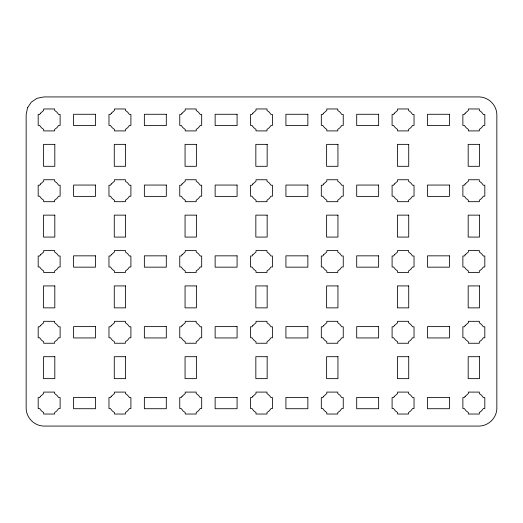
<?xml version="1.0" encoding="UTF-8"?>
<svg xmlns="http://www.w3.org/2000/svg" width="523" height="523" viewBox="0 0 523 523"><rect width="100%" height="100%" fill="white"/><g stroke="black" fill="none" stroke-linecap="round" stroke-linejoin="round"><path stroke-width="0.78" d="M27.542 107.738L26.15 114.629L26.15 408.371C26.34 417.89 34.328 425.879 43.847 426.068L479.153 426.068C488.672 425.879 496.66 417.89 496.85 408.371L496.85 114.629C496.66 105.11 488.672 97.121 479.153 96.932L43.847 96.932L36.956 98.324L31.334 102.116L27.542 107.738M40.454 113.256L39.65 114.452L38.186 114.452L38.186 125.422L39.65 125.422L41.395 127.69L43.671 129.436L43.671 130.907L54.64 130.907L54.64 129.436L56.909 127.69L58.654 125.422L60.125 125.422L60.125 114.452L58.654 114.452L56.909 112.177L54.64 110.431L54.64 108.967L43.671 108.967L43.671 110.431L40.454 113.256M40.454 184.037L39.65 185.234L38.186 185.234L38.186 196.203L39.65 196.203L41.395 198.479L43.671 200.224L43.671 201.688L54.64 201.688L54.64 200.224L56.909 198.479L58.654 196.203L60.125 196.203L60.125 185.234L58.654 185.234L56.909 182.958L54.64 181.213L54.64 179.749L43.671 179.749L43.671 181.213L40.454 184.037M111.236 113.256L110.431 114.452L108.967 114.452L108.967 125.422L110.431 125.422L112.177 127.69L114.452 129.436L114.452 130.907L125.422 130.907L125.422 129.436L127.69 127.69L129.436 125.422L130.907 125.422L130.907 114.452L129.436 114.452L127.69 112.177L125.422 110.431L125.422 108.967L114.452 108.967L114.452 110.431L111.236 113.256M40.454 254.819L39.65 256.015L38.186 256.015L38.186 266.985L39.65 266.985L41.395 269.26L43.671 271.006L43.671 272.47L54.64 272.47L54.64 271.006L56.909 269.26L58.654 266.985L60.125 266.985L60.125 256.015L58.654 256.015L56.909 253.74L54.64 251.994L54.64 250.53L43.671 250.53L43.671 251.994L40.454 254.819M111.236 184.037L110.431 185.234L108.967 185.234L108.967 196.203L110.431 196.203L112.177 198.479L114.452 200.224L114.452 201.688L125.422 201.688L125.422 200.224L127.69 198.479L129.436 196.203L130.907 196.203L130.907 185.234L129.436 185.234L127.69 182.958L125.422 181.213L125.422 179.749L114.452 179.749L114.452 181.213L111.236 184.037M182.017 113.256L181.213 114.452L179.749 114.452L179.749 125.422L181.213 125.422L182.958 127.69L185.234 129.436L185.234 130.907L196.203 130.907L196.203 129.436L198.479 127.69L200.224 125.422L201.688 125.422L201.688 114.452L200.224 114.452L198.479 112.177L196.203 110.431L196.203 108.967L185.234 108.967L185.234 110.431L182.017 113.256M40.454 325.6L39.65 326.797L38.186 326.797L38.186 337.766L39.65 337.766L41.395 340.042L43.671 341.787L43.671 343.251L54.64 343.251L54.64 341.787L56.909 340.042L58.654 337.766L60.125 337.766L60.125 326.797L58.654 326.797L56.909 324.522L54.64 322.776L54.64 321.312L43.671 321.312L43.671 322.776L40.454 325.6M111.236 254.819L110.431 256.015L108.967 256.015L108.967 266.985L110.431 266.985L112.177 269.26L114.452 271.006L114.452 272.47L125.422 272.47L125.422 271.006L127.69 269.26L129.436 266.985L130.907 266.985L130.907 256.015L129.436 256.015L127.69 253.74L125.422 251.994L125.422 250.53L114.452 250.53L114.452 251.994L111.236 254.819M182.017 184.037L181.213 185.234L179.749 185.234L179.749 196.203L181.213 196.203L182.958 198.479L185.234 200.224L185.234 201.688L196.203 201.688L196.203 200.224L198.479 198.479L200.224 196.203L201.688 196.203L201.688 185.234L200.224 185.234L198.479 182.958L196.203 181.213L196.203 179.749L185.234 179.749L185.234 181.213L182.017 184.037M40.454 396.382L39.65 397.578L38.186 397.578L38.186 408.548L39.65 408.548L41.395 410.823L43.671 412.569L43.671 414.033L54.64 414.033L54.64 412.569L56.909 410.823L58.654 408.548L60.125 408.548L60.125 397.578L58.654 397.578L56.909 395.31L54.64 393.564L54.64 392.093L43.671 392.093L43.671 393.564L40.454 396.382M252.799 113.256L251.994 114.452L250.53 114.452L250.53 125.422L251.994 125.422L253.74 127.69L256.015 129.436L256.015 130.907L266.985 130.907L266.985 129.436L269.26 127.69L271.006 125.422L272.47 125.422L272.47 114.452L271.006 114.452L269.26 112.177L266.985 110.431L266.985 108.967L256.015 108.967L256.015 110.431L252.799 113.256M111.236 325.6L110.431 326.797L108.967 326.797L108.967 337.766L110.431 337.766L112.177 340.042L114.452 341.787L114.452 343.251L125.422 343.251L125.422 341.787L127.69 340.042L129.436 337.766L130.907 337.766L130.907 326.797L129.436 326.797L127.69 324.522L125.422 322.776L125.422 321.312L114.452 321.312L114.452 322.776L111.236 325.6M182.017 254.819L181.213 256.015L179.749 256.015L179.749 266.985L181.213 266.985L182.958 269.26L185.234 271.006L185.234 272.47L196.203 272.47L196.203 271.006L198.479 269.26L200.224 266.985L201.688 266.985L201.688 256.015L200.224 256.015L198.479 253.74L196.203 251.994L196.203 250.53L185.234 250.53L185.234 251.994L182.017 254.819M252.799 184.037L251.994 185.234L250.53 185.234L250.53 196.203L251.994 196.203L253.74 198.479L256.015 200.224L256.015 201.688L266.985 201.688L266.985 200.224L269.26 198.479L271.006 196.203L272.47 196.203L272.47 185.234L271.006 185.234L269.26 182.958L266.985 181.213L266.985 179.749L256.015 179.749L256.015 181.213L252.799 184.037M111.236 396.382L110.431 397.578L108.967 397.578L108.967 408.548L110.431 408.548L112.177 410.823L114.452 412.569L114.452 414.033L125.422 414.033L125.422 412.569L127.69 410.823L129.436 408.548L130.907 408.548L130.907 397.578L129.436 397.578L127.69 395.31L125.422 393.564L125.422 392.093L114.452 392.093L114.452 393.564L111.236 396.382M323.58 113.256L322.776 114.452L321.312 114.452L321.312 125.422L322.776 125.422L324.522 127.69L326.797 129.436L326.797 130.907L337.766 130.907L337.766 129.436L340.042 127.69L341.787 125.422L343.251 125.422L343.251 114.452L341.787 114.452L340.042 112.177L337.766 110.431L337.766 108.967L326.797 108.967L326.797 110.431L323.58 113.256M182.017 325.6L181.213 326.797L179.749 326.797L179.749 337.766L181.213 337.766L182.958 340.042L185.234 341.787L185.234 343.251L196.203 343.251L196.203 341.787L198.479 340.042L200.224 337.766L201.688 337.766L201.688 326.797L200.224 326.797L198.479 324.522L196.203 322.776L196.203 321.312L185.234 321.312L185.234 322.776L182.017 325.6M252.799 254.819L251.994 256.015L250.53 256.015L250.53 266.985L251.994 266.985L253.74 269.26L256.015 271.006L256.015 272.47L266.985 272.47L266.985 271.006L269.26 269.26L271.006 266.985L272.47 266.985L272.47 256.015L271.006 256.015L269.26 253.74L266.985 251.994L266.985 250.53L256.015 250.53L256.015 251.994L252.799 254.819M323.58 184.037L322.776 185.234L321.312 185.234L321.312 196.203L322.776 196.203L324.522 198.479L326.797 200.224L326.797 201.688L337.766 201.688L337.766 200.224L340.042 198.479L341.787 196.203L343.251 196.203L343.251 185.234L341.787 185.234L340.042 182.958L337.766 181.213L337.766 179.749L326.797 179.749L326.797 181.213L323.58 184.037M182.017 396.382L181.213 397.578L179.749 397.578L179.749 408.548L181.213 408.548L182.958 410.823L185.234 412.569L185.234 414.033L196.203 414.033L196.203 412.569L198.479 410.823L200.224 408.548L201.688 408.548L201.688 397.578L200.224 397.578L198.479 395.31L196.203 393.564L196.203 392.093L185.234 392.093L185.234 393.564L182.017 396.382M394.362 113.256L393.564 114.452L392.093 114.452L392.093 125.422L393.564 125.422L395.31 127.69L397.578 129.436L397.578 130.907L408.548 130.907L408.548 129.436L410.823 127.69L412.569 125.422L414.033 125.422L414.033 114.452L412.569 114.452L410.823 112.177L408.548 110.431L408.548 108.967L397.578 108.967L397.578 110.431L394.362 113.256M252.799 325.6L251.994 326.797L250.53 326.797L250.53 337.766L251.994 337.766L253.74 340.042L256.015 341.787L256.015 343.251L266.985 343.251L266.985 341.787L269.26 340.042L271.006 337.766L272.47 337.766L272.47 326.797L271.006 326.797L269.26 324.522L266.985 322.776L266.985 321.312L256.015 321.312L256.015 322.776L252.799 325.6M323.58 254.819L322.776 256.015L321.312 256.015L321.312 266.985L322.776 266.985L324.522 269.26L326.797 271.006L326.797 272.47L337.766 272.47L337.766 271.006L340.042 269.26L341.787 266.985L343.251 266.985L343.251 256.015L341.787 256.015L340.042 253.74L337.766 251.994L337.766 250.53L326.797 250.53L326.797 251.994L323.58 254.819M394.362 184.037L393.564 185.234L392.093 185.234L392.093 196.203L393.564 196.203L395.31 198.479L397.578 200.224L397.578 201.688L408.548 201.688L408.548 200.224L410.823 198.479L412.569 196.203L414.033 196.203L414.033 185.234L412.569 185.234L410.823 182.958L408.548 181.213L408.548 179.749L397.578 179.749L397.578 181.213L394.362 184.037M252.799 396.382L251.994 397.578L250.53 397.578L250.53 408.548L251.994 408.548L253.74 410.823L256.015 412.569L256.015 414.033L266.985 414.033L266.985 412.569L269.26 410.823L271.006 408.548L272.47 408.548L272.47 397.578L271.006 397.578L269.26 395.31L266.985 393.564L266.985 392.093L256.015 392.093L256.015 393.564L252.799 396.382M465.143 113.256L464.346 114.452L462.875 114.452L462.875 125.422L464.346 125.422L466.091 127.69L468.36 129.436L468.36 130.907L479.33 130.907L479.33 129.436L481.605 127.69L483.35 125.422L484.814 125.422L484.814 114.452L483.35 114.452L481.605 112.177L479.33 110.431L479.33 108.967L468.36 108.967L468.36 110.431L465.143 113.256M323.58 325.6L322.776 326.797L321.312 326.797L321.312 337.766L322.776 337.766L324.522 340.042L326.797 341.787L326.797 343.251L337.766 343.251L337.766 341.787L340.042 340.042L341.787 337.766L343.251 337.766L343.251 326.797L341.787 326.797L340.042 324.522L337.766 322.776L337.766 321.312L326.797 321.312L326.797 322.776L323.58 325.6M394.362 254.819L393.564 256.015L392.093 256.015L392.093 266.985L393.564 266.985L395.31 269.26L397.578 271.006L397.578 272.47L408.548 272.47L408.548 271.006L410.823 269.26L412.569 266.985L414.033 266.985L414.033 256.015L412.569 256.015L410.823 253.74L408.548 251.994L408.548 250.53L397.578 250.53L397.578 251.994L394.362 254.819M465.143 184.037L464.346 185.234L462.875 185.234L462.875 196.203L464.346 196.203L466.091 198.479L468.36 200.224L468.36 201.688L479.33 201.688L479.33 200.224L481.605 198.479L483.35 196.203L484.814 196.203L484.814 185.234L483.35 185.234L481.605 182.958L479.33 181.213L479.33 179.749L468.36 179.749L468.36 181.213L465.143 184.037M323.58 396.382L322.776 397.578L321.312 397.578L321.312 408.548L322.776 408.548L324.522 410.823L326.797 412.569L326.797 414.033L337.766 414.033L337.766 412.569L340.042 410.823L341.787 408.548L343.251 408.548L343.251 397.578L341.787 397.578L340.042 395.31L337.766 393.564L337.766 392.093L326.797 392.093L326.797 393.564L323.58 396.382M394.362 325.6L393.564 326.797L392.093 326.797L392.093 337.766L393.564 337.766L395.31 340.042L397.578 341.787L397.578 343.251L408.548 343.251L408.548 341.787L410.823 340.042L412.569 337.766L414.033 337.766L414.033 326.797L412.569 326.797L410.823 324.522L408.548 322.776L408.548 321.312L397.578 321.312L397.578 322.776L394.362 325.6M465.143 254.819L464.346 256.015L462.875 256.015L462.875 266.985L464.346 266.985L466.091 269.26L468.36 271.006L468.36 272.47L479.33 272.47L479.33 271.006L481.605 269.26L483.35 266.985L484.814 266.985L484.814 256.015L483.35 256.015L481.605 253.74L479.33 251.994L479.33 250.53L468.36 250.53L468.36 251.994L465.143 254.819M394.362 396.382L393.564 397.578L392.093 397.578L392.093 408.548L393.564 408.548L395.31 410.823L397.578 412.569L397.578 414.033L408.548 414.033L408.548 412.569L410.823 410.823L412.569 408.548L414.033 408.548L414.033 397.578L412.569 397.578L410.823 395.31L408.548 393.564L408.548 392.093L397.578 392.093L397.578 393.564L394.362 396.382M465.143 325.6L464.346 326.797L462.875 326.797L462.875 337.766L464.346 337.766L466.091 340.042L468.36 341.787L468.36 343.251L479.33 343.251L479.33 341.787L481.605 340.042L483.35 337.766L484.814 337.766L484.814 326.797L483.35 326.797L481.605 324.522L479.33 322.776L479.33 321.312L468.36 321.312L468.36 322.776L465.143 325.6M465.143 396.382L464.346 397.578L462.875 397.578L462.875 408.548L464.346 408.548L466.091 410.823L468.36 412.569L468.36 414.033L479.33 414.033L479.33 412.569L481.605 410.823L483.35 408.548L484.814 408.548L484.814 397.578L483.35 397.578L481.605 395.31L479.33 393.564L479.33 392.093L468.36 392.093L468.36 393.564L465.143 396.382M95.519 114.276L73.573 114.276L73.573 125.598L95.519 125.598L95.519 114.276M166.301 114.276L144.355 114.276L144.355 125.598L166.301 125.598L166.301 114.276M237.082 114.276L215.136 114.276L215.136 125.598L237.082 125.598L237.082 114.276M307.864 114.276L285.918 114.276L285.918 125.598L307.864 125.598L307.864 114.276M378.645 114.276L356.699 114.276L356.699 125.598L378.645 125.598L378.645 114.276M449.427 114.276L427.481 114.276L427.481 125.598L449.427 125.598L449.427 114.276M54.817 144.355L43.494 144.355L43.494 166.301L54.817 166.301L54.817 144.355M125.598 144.355L114.276 144.355L114.276 166.301L125.598 166.301L125.598 144.355M196.38 144.355L185.057 144.355L185.057 166.301L196.38 166.301L196.38 144.355M267.161 144.355L255.839 144.355L255.839 166.301L267.161 166.301L267.161 144.355M337.943 144.355L326.62 144.355L326.62 166.301L337.943 166.301L337.943 144.355M408.725 144.355L397.402 144.355L397.402 166.301L408.725 166.301L408.725 144.355M479.506 144.355L468.183 144.355L468.183 166.301L479.506 166.301L479.506 144.355M95.519 185.057L73.573 185.057L73.573 196.38L95.519 196.38L95.519 185.057M166.301 185.057L144.355 185.057L144.355 196.38L166.301 196.38L166.301 185.057M237.082 185.057L215.136 185.057L215.136 196.38L237.082 196.38L237.082 185.057M307.864 185.057L285.918 185.057L285.918 196.38L307.864 196.38L307.864 185.057M378.645 185.057L356.699 185.057L356.699 196.38L378.645 196.38L378.645 185.057M449.427 185.057L427.481 185.057L427.481 196.38L449.427 196.38L449.427 185.057M54.817 215.136L43.494 215.136L43.494 237.082L54.817 237.082L54.817 215.136M125.598 215.136L114.276 215.136L114.276 237.082L125.598 237.082L125.598 215.136M196.38 215.136L185.057 215.136L185.057 237.082L196.38 237.082L196.38 215.136M267.161 215.136L255.839 215.136L255.839 237.082L267.161 237.082L267.161 215.136M337.943 215.136L326.62 215.136L326.62 237.082L337.943 237.082L337.943 215.136M408.725 215.136L397.402 215.136L397.402 237.082L408.725 237.082L408.725 215.136M479.506 215.136L468.183 215.136L468.183 237.082L479.506 237.082L479.506 215.136M95.519 255.839L73.573 255.839L73.573 267.161L95.519 267.161L95.519 255.839M166.301 255.839L144.355 255.839L144.355 267.161L166.301 267.161L166.301 255.839M237.082 255.839L215.136 255.839L215.136 267.161L237.082 267.161L237.082 255.839M307.864 255.839L285.918 255.839L285.918 267.161L307.864 267.161L307.864 255.839M378.645 255.839L356.699 255.839L356.699 267.161L378.645 267.161L378.645 255.839M449.427 255.839L427.481 255.839L427.481 267.161L449.427 267.161L449.427 255.839M54.817 285.918L43.494 285.918L43.494 307.864L54.817 307.864L54.817 285.918M125.598 285.918L114.276 285.918L114.276 307.864L125.598 307.864L125.598 285.918M196.38 285.918L185.057 285.918L185.057 307.864L196.38 307.864L196.38 285.918M267.161 285.918L255.839 285.918L255.839 307.864L267.161 307.864L267.161 285.918M337.943 285.918L326.62 285.918L326.62 307.864L337.943 307.864L337.943 285.918M408.725 285.918L397.402 285.918L397.402 307.864L408.725 307.864L408.725 285.918M479.506 285.918L468.183 285.918L468.183 307.864L479.506 307.864L479.506 285.918M95.519 326.62L73.573 326.62L73.573 337.943L95.519 337.943L95.519 326.62M166.301 326.62L144.355 326.62L144.355 337.943L166.301 337.943L166.301 326.62M237.082 326.62L215.136 326.62L215.136 337.943L237.082 337.943L237.082 326.62M307.864 326.62L285.918 326.62L285.918 337.943L307.864 337.943L307.864 326.62M378.645 326.62L356.699 326.62L356.699 337.943L378.645 337.943L378.645 326.62M449.427 326.62L427.481 326.62L427.481 337.943L449.427 337.943L449.427 326.62M54.817 356.699L43.494 356.699L43.494 378.645L54.817 378.645L54.817 356.699M125.598 356.699L114.276 356.699L114.276 378.645L125.598 378.645L125.598 356.699M196.38 356.699L185.057 356.699L185.057 378.645L196.38 378.645L196.38 356.699M267.161 356.699L255.839 356.699L255.839 378.645L267.161 378.645L267.161 356.699M337.943 356.699L326.62 356.699L326.62 378.645L337.943 378.645L337.943 356.699M408.725 356.699L397.402 356.699L397.402 378.645L408.725 378.645L408.725 356.699M479.506 356.699L468.183 356.699L468.183 378.645L479.506 378.645L479.506 356.699M95.519 397.402L73.573 397.402L73.573 408.725L95.519 408.725L95.519 397.402M166.301 397.402L144.355 397.402L144.355 408.725L166.301 408.725L166.301 397.402M237.082 397.402L215.136 397.402L215.136 408.725L237.082 408.725L237.082 397.402M307.864 397.402L285.918 397.402L285.918 408.725L307.864 408.725L307.864 397.402M378.645 397.402L356.699 397.402L356.699 408.725L378.645 408.725L378.645 397.402M449.427 397.402L427.481 397.402L427.481 408.725L449.427 408.725L449.427 397.402"/></g></svg>
